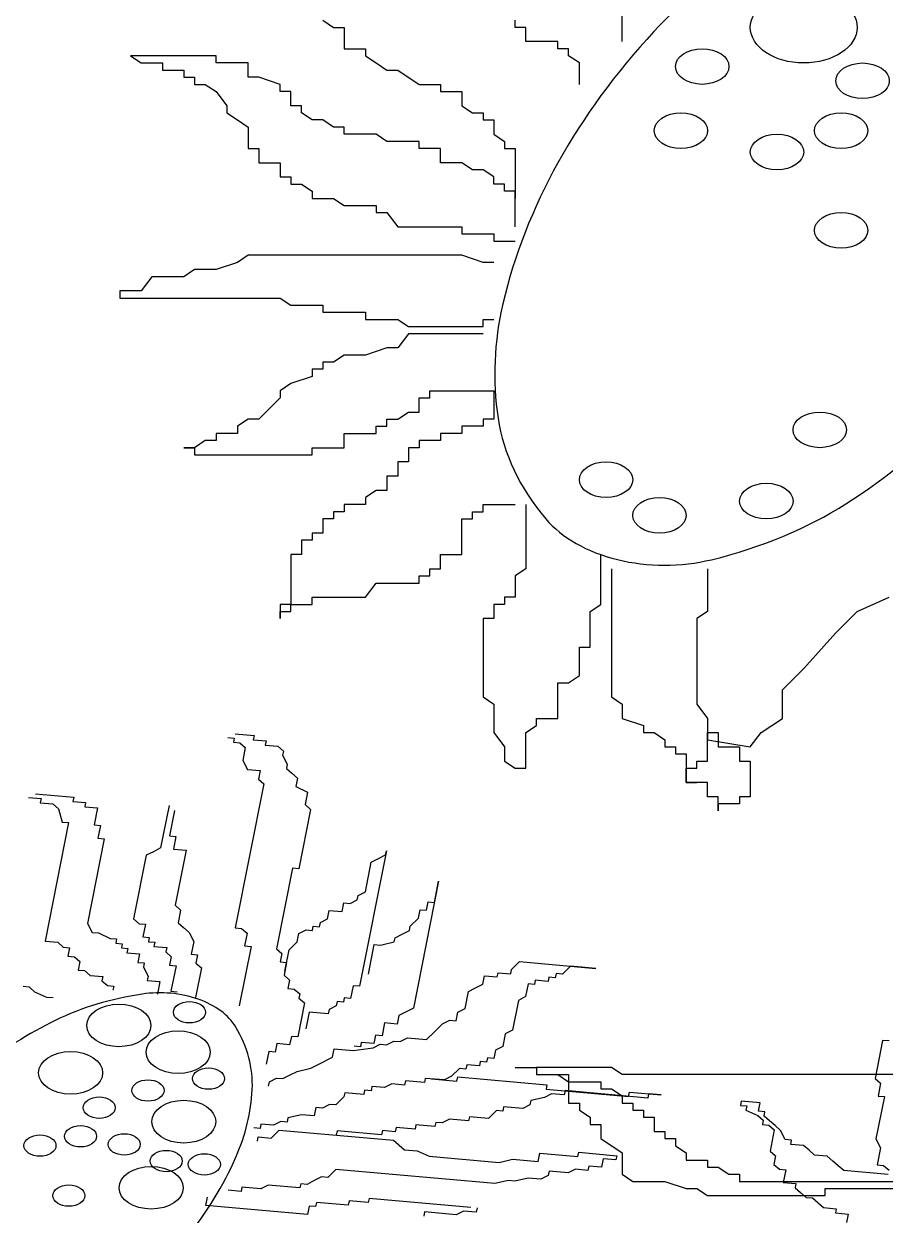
# Model space of a CAD drawing. Header units: millimetres. Extents: x 3060 to 28796, y 18778 to 36190.
# Drawn here: x 9007.6 to 9104.3, y 35847.2 to 35981 of the extents above; entities that cross this region are included whole.
import ezdxf

# ---------------------------------------------------------------- set-up
doc = ezdxf.new("R2010")
doc.units = ezdxf.units.MM

# ---------------------------------------------------------------- blocks, each defined once
blk = doc.blocks.new('A$C6FB662AA')
for p, q in [((1507.06, 1936.04), (1507.06, 1941.64)), ((1473.46, 1938.44), (1474.66, 1937.64)), ((1474.66, 1937.64), (1475.86, 1937.64)), ((1475.86, 1937.64), (1475.86, 1935.24)), ((1495.06, 1937.64), (1495.06, 1938.44)), ((1496.26, 1937.64), (1495.06, 1937.64)), ((1496.26, 1936.04), (1496.26, 1937.64)), ((1499.86, 1936.04), (1496.26, 1936.04)), ((1499.86, 1935.24), (1499.86, 1936.04)), ((1475.86, 1935.24), (1478.26, 1935.24)), ((1478.26, 1935.24), (1478.26, 1934.44)), ((1501.06, 1935.24), (1499.86, 1935.24)), ((1501.06, 1934.44), (1501.06, 1935.24)), ((1461.46, 1934.44), (1451.86, 1934.44)), ((1451.86, 1934.44), (1453.06, 1933.64)), ((1453.06, 1933.64), (1455.46, 1933.64)), ((1455.46, 1933.64), (1455.46, 1932.84)), ((1461.46, 1933.64), (1461.46, 1934.44)), ((1465.06, 1933.64), (1461.46, 1933.64)), ((1465.06, 1932.04), (1465.06, 1933.64)), ((1478.26, 1934.44), (1479.46, 1933.64)), ((1479.46, 1933.64), (1480.66, 1932.84)), ((1502.26, 1933.64), (1501.06, 1934.44)), ((1502.26, 1931.24), (1502.26, 1933.64)), ((1455.46, 1932.84), (1457.86, 1932.84)), ((1457.86, 1932.84), (1457.86, 1932.04)), ((1457.86, 1932.04), (1459.06, 1932.04)), ((1459.06, 1932.04), (1459.06, 1931.24)), ((1466.26, 1932.04), (1465.06, 1932.04)), ((1468.66, 1931.24), (1466.26, 1932.04)), ((1480.66, 1932.84), (1481.86, 1932.84)), ((1481.86, 1932.84), (1484.26, 1931.24)), ((1459.06, 1931.24), (1460.26, 1931.24)), ((1460.26, 1931.24), (1461.46, 1930.44)), ((1468.66, 1930.44), (1468.66, 1931.24)), ((1484.26, 1931.24), (1486.66, 1931.24)), ((1486.66, 1931.24), (1486.66, 1930.44)), ((1461.46, 1930.44), (1462.66, 1928.84)), ((1469.86, 1930.44), (1468.66, 1930.44)), ((1469.86, 1928.84), (1469.86, 1930.44)), ((1486.66, 1930.44), (1489.06, 1930.44)), ((1489.06, 1930.44), (1489.06, 1928.84)), ((1462.66, 1928.84), (1462.66, 1928.04)), ((1462.66, 1928.04), (1463.86, 1927.24)), ((1471.06, 1928.84), (1469.86, 1928.84)), ((1471.06, 1928.04), (1471.06, 1928.84)), ((1472.26, 1927.24), (1471.06, 1928.04)), ((1489.06, 1928.84), (1490.26, 1928.04)), ((1490.26, 1928.04), (1491.46, 1928.04)), ((1491.46, 1928.04), (1491.46, 1927.24)), ((1463.86, 1927.24), (1465.06, 1926.44)), ((1473.46, 1927.24), (1472.26, 1927.24)), ((1474.66, 1926.44), (1473.46, 1927.24)), ((1491.46, 1927.24), (1492.66, 1927.24)), ((1492.66, 1927.24), (1492.66, 1925.64)), ((1465.06, 1926.44), (1465.06, 1924.04)), ((1475.86, 1926.44), (1474.66, 1926.44)), ((1475.86, 1925.64), (1475.86, 1926.44)), ((1479.46, 1925.64), (1475.86, 1925.64)), ((1480.66, 1924.84), (1479.46, 1925.64)), ((1492.66, 1925.64), (1493.86, 1924.84)), ((1465.06, 1924.04), (1466.26, 1924.04)), ((1466.26, 1924.04), (1466.26, 1922.44)), ((1484.26, 1924.84), (1480.66, 1924.84)), ((1484.26, 1924.04), (1484.26, 1924.84)), ((1486.66, 1924.04), (1484.26, 1924.04)), ((1486.66, 1922.44), (1486.66, 1924.04)), ((1493.86, 1924.84), (1493.86, 1924.04)), ((1493.86, 1924.04), (1495.06, 1924.04)), ((1495.06, 1924.04), (1495.06, 1918.44)), ((1466.26, 1922.44), (1468.66, 1922.44)), ((1468.66, 1922.44), (1468.66, 1920.84)), ((1489.06, 1922.44), (1486.66, 1922.44)), ((1490.26, 1921.64), (1489.06, 1922.44)), ((1491.46, 1921.64), (1490.26, 1921.64)), ((1492.66, 1920.84), (1491.46, 1921.64)), ((1468.66, 1920.84), (1469.86, 1920.84)), ((1469.86, 1920.84), (1469.86, 1920.04)), ((1469.86, 1920.04), (1471.06, 1920.04)), ((1471.06, 1920.04), (1472.26, 1919.24)), ((1492.66, 1920.04), (1492.66, 1920.84)), ((1493.86, 1920.04), (1492.66, 1920.04)), ((1493.86, 1919.24), (1493.86, 1920.04)), ((1472.26, 1919.24), (1472.26, 1918.44)), ((1495.06, 1919.24), (1493.86, 1919.24)), ((1495.06, 1915.24), (1495.06, 1919.24)), ((1472.26, 1918.44), (1474.66, 1918.44)), ((1474.66, 1918.44), (1475.86, 1917.64)), ((1475.86, 1917.64), (1479.46, 1917.64)), ((1479.46, 1917.64), (1479.46, 1916.84)), ((1479.46, 1916.84), (1480.66, 1916.84)), ((1480.66, 1916.84), (1481.86, 1915.24)), ((1481.86, 1915.24), (1489.06, 1915.24)), ((1489.06, 1915.24), (1489.06, 1914.44)), ((1489.06, 1914.44), (1492.66, 1914.44)), ((1492.66, 1914.44), (1492.66, 1913.64)), ((1492.66, 1913.64), (1495.06, 1913.64)), ((1465.06, 1912.04), (1463.86, 1911.24)), ((1489.06, 1912.04), (1465.06, 1912.04)), ((1491.46, 1911.24), (1489.06, 1912.04)), ((1463.86, 1911.24), (1461.46, 1910.44)), ((1492.66, 1911.24), (1491.46, 1911.24)), ((1454.26, 1909.64), (1453.06, 1908.04)), ((1457.86, 1909.64), (1454.26, 1909.64)), ((1459.06, 1910.44), (1457.86, 1909.64)), ((1461.46, 1910.44), (1459.06, 1910.44)), ((1453.06, 1908.04), (1450.66, 1908.04)), ((1450.66, 1908.04), (1450.66, 1907.24)), ((1450.66, 1907.24), (1468.66, 1907.24)), ((1468.66, 1907.24), (1469.86, 1906.44)), ((1469.86, 1906.44), (1473.46, 1906.44)), ((1473.46, 1906.44), (1473.46, 1905.64)), ((1473.46, 1905.64), (1478.26, 1905.64)), ((1478.26, 1905.64), (1478.26, 1904.84)), ((1478.26, 1904.84), (1481.86, 1904.84)), ((1481.86, 1904.84), (1483.06, 1904.04)), ((1483.06, 1904.04), (1491.46, 1904.04)), ((1491.46, 1904.04), (1491.46, 1904.84)), ((1491.46, 1904.84), (1492.66, 1904.84)), ((1483.06, 1903.24), (1481.86, 1901.64)), ((1491.46, 1903.24), (1483.06, 1903.24)), ((1480.66, 1901.64), (1478.26, 1900.84)), ((1481.86, 1901.64), (1480.66, 1901.64)), ((1474.66, 1900.04), (1473.46, 1900.04)), ((1473.46, 1900.04), (1473.46, 1899.24)), ((1475.86, 1900.84), (1474.66, 1900.04)), ((1478.26, 1900.84), (1475.86, 1900.84)), ((1473.46, 1899.24), (1472.26, 1899.24)), ((1472.26, 1899.24), (1472.26, 1898.44)), ((1469.86, 1897.64), (1468.66, 1896.84)), ((1472.26, 1898.44), (1469.86, 1897.64)), ((1468.66, 1896.04), (1466.26, 1893.64)), ((1468.66, 1896.84), (1468.66, 1896.04)), ((1484.26, 1894.44), (1484.26, 1896.04)), ((1484.26, 1896.04), (1485.46, 1896.04)), ((1485.46, 1896.04), (1485.46, 1896.84)), ((1485.46, 1896.84), (1492.66, 1896.84)), ((1492.66, 1896.84), (1492.66, 1893.64)), ((1465.06, 1893.64), (1463.86, 1892.84)), ((1466.26, 1893.64), (1465.06, 1893.64)), ((1480.66, 1892.84), (1480.66, 1893.64)), ((1480.66, 1893.64), (1481.86, 1893.64)), ((1481.86, 1893.64), (1483.06, 1894.44)), ((1483.06, 1894.44), (1484.26, 1894.44)), ((1492.66, 1893.64), (1491.46, 1893.64)), ((1491.46, 1893.64), (1491.46, 1892.84)), ((1461.46, 1892.04), (1461.46, 1891.24)), ((1463.86, 1892.04), (1461.46, 1892.04)), ((1463.86, 1892.84), (1463.86, 1892.04)), ((1475.86, 1890.44), (1475.86, 1892.04)), ((1475.86, 1892.04), (1479.46, 1892.04)), ((1479.46, 1892.04), (1479.46, 1892.84)), ((1479.46, 1892.84), (1480.66, 1892.84)), ((1489.06, 1892.04), (1486.66, 1892.04)), ((1486.66, 1892.04), (1486.66, 1891.24)), ((1491.46, 1892.84), (1489.06, 1892.84)), ((1489.06, 1892.84), (1489.06, 1892.04)), ((1460.26, 1891.24), (1459.06, 1890.44)), ((1461.46, 1891.24), (1460.26, 1891.24)), ((1486.66, 1891.24), (1484.26, 1891.24)), ((1484.26, 1891.24), (1484.26, 1890.44)), ((1459.06, 1890.44), (1457.86, 1890.44)), ((1457.86, 1890.44), (1459.06, 1890.44)), ((1459.06, 1890.44), (1459.06, 1889.64)), ((1459.06, 1889.64), (1472.26, 1889.64)), ((1472.26, 1889.64), (1472.26, 1890.44)), ((1472.26, 1890.44), (1475.86, 1890.44)), ((1484.26, 1890.44), (1483.06, 1890.44)), ((1483.06, 1890.44), (1483.06, 1888.84)), ((1483.06, 1888.84), (1481.86, 1888.84)), ((1481.86, 1888.84), (1481.86, 1887.24)), ((1481.86, 1887.24), (1480.66, 1887.24)), ((1480.66, 1887.24), (1480.66, 1885.64)), ((1479.46, 1885.64), (1478.26, 1884.84)), ((1480.66, 1885.64), (1479.46, 1885.64)), ((1478.26, 1884.04), (1475.86, 1884.04)), ((1475.86, 1884.04), (1475.86, 1883.24)), ((1478.26, 1884.84), (1478.26, 1884.04)), ((1491.46, 1883.24), (1491.46, 1884.04)), ((1491.46, 1884.04), (1495.06, 1884.04)), ((1496.26, 1884.04), (1496.26, 1876.84)), ((1474.66, 1882.44), (1473.46, 1882.44)), ((1473.46, 1882.44), (1473.46, 1880.84)), ((1474.66, 1883.24), (1474.66, 1882.44)), ((1475.86, 1883.24), (1474.66, 1883.24)), ((1489.06, 1878.44), (1489.06, 1882.44)), ((1489.06, 1882.44), (1490.26, 1882.44)), ((1490.26, 1882.44), (1490.26, 1883.24)), ((1490.26, 1883.24), (1491.46, 1883.24)), ((1472.26, 1880.04), (1471.06, 1880.04)), ((1471.06, 1880.04), (1471.06, 1878.44)), ((1473.46, 1880.84), (1472.26, 1880.84)), ((1472.26, 1880.84), (1472.26, 1880.04)), ((1471.06, 1878.44), (1469.86, 1878.44)), ((1469.86, 1878.44), (1469.86, 1872.84)), ((1486.66, 1876.84), (1486.66, 1878.44)), ((1486.66, 1878.44), (1489.06, 1878.44)), ((1504.66, 1872.84), (1504.66, 1878.44)), ((1484.26, 1875.24), (1484.26, 1876.04)), ((1484.26, 1876.04), (1485.46, 1876.04)), ((1485.46, 1876.04), (1485.46, 1876.84)), ((1485.46, 1876.84), (1486.66, 1876.84)), ((1496.26, 1876.84), (1495.06, 1876.04)), ((1495.06, 1876.04), (1495.06, 1873.64)), ((1505.86, 1876.84), (1505.86, 1862.44)), ((1516.66, 1876.84), (1516.66, 1872.04)), ((1478.26, 1873.64), (1479.46, 1875.24)), ((1479.46, 1875.24), (1484.26, 1875.24)), ((1472.26, 1872.84), (1472.26, 1873.64)), ((1472.26, 1873.64), (1478.26, 1873.64)), ((1495.06, 1873.64), (1493.86, 1873.64)), ((1493.86, 1873.64), (1493.86, 1872.84)), ((1533.46, 1872.04), (1537.06, 1873.64)), ((1469.86, 1872.84), (1468.66, 1872.84)), ((1468.66, 1872.84), (1468.66, 1871.24)), ((1468.66, 1871.24), (1468.66, 1872.04)), ((1468.66, 1872.04), (1469.86, 1872.04)), ((1469.86, 1872.04), (1469.86, 1872.84)), ((1469.86, 1872.84), (1472.26, 1872.84)), ((1493.86, 1872.84), (1492.66, 1872.84)), ((1492.66, 1872.84), (1492.66, 1871.24)), ((1503.46, 1872.04), (1504.66, 1872.84)), ((1503.46, 1868.04), (1503.46, 1872.04)), ((1516.66, 1872.04), (1515.46, 1871.24)), ((1531.06, 1869.64), (1533.46, 1872.04)), ((1492.66, 1871.24), (1491.46, 1871.24)), ((1491.46, 1871.24), (1491.46, 1862.44)), ((1515.46, 1871.24), (1515.46, 1861.64)), ((1527.46, 1865.64), (1531.06, 1869.64)), ((1502.26, 1864.84), (1502.26, 1868.04)), ((1502.26, 1868.04), (1503.46, 1868.04)), ((1525.06, 1863.24), (1527.46, 1865.64)), ((1499.86, 1860.04), (1499.86, 1864.04)), ((1499.86, 1864.04), (1501.06, 1864.04)), ((1501.06, 1864.04), (1502.26, 1864.84)), ((1491.46, 1862.44), (1492.66, 1861.64)), ((1505.86, 1862.44), (1507.06, 1861.64)), ((1525.06, 1860.04), (1525.06, 1863.24)), ((1492.66, 1861.64), (1492.66, 1858.44)), ((1507.06, 1861.64), (1507.06, 1860.04)), ((1515.46, 1861.64), (1516.66, 1860.04)), ((1497.46, 1859.24), (1497.46, 1860.04)), ((1497.46, 1860.04), (1499.86, 1860.04)), ((1507.06, 1860.04), (1509.46, 1859.24)), ((1516.66, 1860.04), (1516.66, 1858.44)), ((1522.66, 1858.44), (1525.06, 1860.04)), ((1492.66, 1858.44), (1493.86, 1856.84)), ((1496.26, 1858.44), (1497.46, 1859.24)), ((1496.26, 1854.44), (1496.26, 1858.44)), ((1509.46, 1859.24), (1509.46, 1858.44)), ((1509.46, 1858.44), (1510.66, 1858.44)), ((1510.66, 1858.44), (1511.86, 1857.64)), ((1516.66, 1858.44), (1517.86, 1858.44)), ((1516.66, 1855.24), (1516.66, 1858.44)), ((1516.66, 1858.44), (1516.66, 1857.64)), ((1517.86, 1858.44), (1517.86, 1856.84)), ((1521.46, 1856.84), (1522.66, 1858.44)), ((1462.8, 1857.89), (1463.51, 1857.83)), ((1463.51, 1857.83), (1463.41, 1857.35)), ((1463.41, 1857.35), (1464.13, 1857.29)), ((1463.6, 1858.3), (1465.75, 1858.11)), ((1464.13, 1857.29), (1464.75, 1856.75)), ((1465.75, 1858.11), (1465.65, 1857.64)), ((1465.65, 1857.64), (1467.08, 1857.51)), ((1467.08, 1857.51), (1466.98, 1857.04)), ((1466.98, 1857.04), (1468.41, 1856.91)), ((1511.86, 1857.64), (1511.86, 1856.84)), ((1516.66, 1857.64), (1521.46, 1856.84)), ((1464.75, 1856.75), (1464.46, 1855.32)), ((1468.41, 1856.91), (1469.03, 1856.37)), ((1469.03, 1856.37), (1468.93, 1855.9)), ((1468.93, 1855.9), (1469.46, 1854.88)), ((1493.86, 1856.84), (1493.86, 1855.24)), ((1511.86, 1856.84), (1513.06, 1856.84)), ((1513.06, 1856.84), (1513.06, 1856.04)), ((1513.06, 1856.04), (1514.26, 1856.04)), ((1514.26, 1856.04), (1514.26, 1852.84)), ((1517.86, 1856.84), (1520.26, 1856.84)), ((1520.26, 1856.84), (1520.26, 1855.24)), ((1464.46, 1855.32), (1464.99, 1854.31)), ((1469.46, 1854.88), (1469.36, 1854.4)), ((1469.36, 1854.4), (1469.98, 1853.87)), ((1493.86, 1855.24), (1495.06, 1854.44)), ((1495.06, 1854.44), (1496.26, 1854.44)), ((1514.26, 1852.84), (1514.26, 1854.44)), ((1514.26, 1854.44), (1515.46, 1854.44)), ((1515.46, 1854.44), (1515.46, 1855.24)), ((1515.46, 1855.24), (1516.66, 1855.24)), ((1520.26, 1855.24), (1521.46, 1855.24)), ((1521.46, 1855.24), (1521.46, 1851.24)), ((1464.99, 1854.31), (1466.41, 1854.18)), ((1466.41, 1854.18), (1466.23, 1853.23)), ((1466.23, 1853.23), (1466.84, 1852.69)), ((1469.98, 1853.87), (1470.6, 1853.33)), ((1470.6, 1853.33), (1470.41, 1852.37)), ((1466.84, 1852.69), (1463.62, 1836.51)), ((1470.41, 1852.37), (1471.75, 1851.77)), ((1471.75, 1851.77), (1471.46, 1850.35)), ((1514.26, 1852.84), (1515.46, 1852.84)), ((1516.66, 1852.84), (1514.26, 1852.84)), ((1516.66, 1851.24), (1516.66, 1852.84)), ((1440.39, 1851.16), (1441.82, 1851.03)), ((1441.2, 1851.57), (1445.48, 1851.19)), ((1441.82, 1851.03), (1441.72, 1850.56)), ((1441.72, 1850.56), (1443.15, 1850.43)), ((1443.15, 1850.43), (1443.77, 1849.89)), ((1445.48, 1851.19), (1445.39, 1850.72)), ((1445.39, 1850.72), (1446.82, 1850.59)), ((1446.82, 1850.59), (1446.72, 1850.11)), ((1471.46, 1850.35), (1472.08, 1849.81)), ((1517.86, 1851.24), (1516.66, 1851.24)), ((1517.86, 1849.64), (1517.86, 1851.24)), ((1520.26, 1850.44), (1517.86, 1850.44)), ((1517.86, 1850.44), (1517.86, 1849.64)), ((1521.46, 1851.24), (1520.26, 1851.24)), ((1520.26, 1851.24), (1520.26, 1850.44)), ((1443.77, 1849.89), (1444.2, 1848.4)), ((1446.72, 1850.11), (1448.15, 1849.99)), ((1448.15, 1849.99), (1447.77, 1848.08)), ((1456.19, 1850.24), (1455.24, 1845.49)), ((1456.81, 1849.7), (1456.24, 1846.85)), ((1472.08, 1849.81), (1470.75, 1843.14)), ((1444.91, 1848.34), (1442.26, 1835.01)), ((1444.2, 1848.4), (1444.91, 1848.34)), ((1447.77, 1848.08), (1448.48, 1848.02)), ((1448.48, 1848.02), (1448.2, 1846.59)), ((1448.91, 1846.53), (1447.02, 1837.01)), ((1448.2, 1846.59), (1448.91, 1846.53)), ((1456.24, 1846.85), (1456.95, 1846.79)), ((1456.95, 1846.79), (1456.67, 1845.36)), ((1454.43, 1845.07), (1453.62, 1844.66)), ((1455.24, 1845.49), (1454.43, 1845.07)), ((1456.67, 1845.36), (1458.1, 1845.23)), ((1458.1, 1845.23), (1456.87, 1839.05)), ((1480.6, 1845.18), (1477.57, 1829.95)), ((1480.51, 1844.7), (1480.6, 1845.18)), ((1453.62, 1844.66), (1452.2, 1837.52)), ((1478.23, 1840.55), (1478.89, 1843.88)), ((1478.89, 1843.88), (1479.7, 1844.29)), ((1479.7, 1844.29), (1480.51, 1844.7)), ((1470.04, 1843.21), (1468.24, 1834.17)), ((1470.75, 1843.14), (1470.04, 1843.21)), ((1486.46, 1841.76), (1483.62, 1827.48)), ((1485.98, 1839.38), (1486.46, 1841.76)), ((1476.52, 1839.25), (1477.32, 1839.66)), ((1477.32, 1839.66), (1477.42, 1840.13)), ((1477.42, 1840.13), (1478.23, 1840.55)), ((1456.87, 1839.05), (1457.48, 1838.51)), ((1457.48, 1838.51), (1457.2, 1837.08)), ((1473.99, 1837.53), (1474.18, 1838.48)), ((1474.18, 1838.48), (1475.61, 1838.36)), ((1475.61, 1838.36), (1475.8, 1839.31)), ((1475.8, 1839.31), (1476.52, 1839.25)), ((1484.18, 1837.6), (1484.37, 1838.55)), ((1484.37, 1838.55), (1485.08, 1838.49)), ((1485.08, 1838.49), (1485.27, 1839.44)), ((1485.27, 1839.44), (1485.98, 1839.38)), ((1447.02, 1837.01), (1447.54, 1836)), ((1452.2, 1837.52), (1452.82, 1836.98)), ((1452.82, 1836.98), (1453.54, 1836.92)), ((1457.2, 1837.08), (1457.82, 1836.54)), ((1473.09, 1836.64), (1473.19, 1837.12)), ((1473.19, 1837.12), (1473.99, 1837.53)), ((1483.27, 1836.71), (1484.18, 1837.6)), ((1447.54, 1836), (1448.26, 1835.94)), ((1448.26, 1835.94), (1449.59, 1835.33)), ((1453.54, 1836.92), (1453.25, 1835.49)), ((1457.82, 1836.54), (1458.44, 1836)), ((1458.44, 1836), (1458.96, 1834.99)), ((1463.62, 1836.51), (1464.34, 1836.45)), ((1464.34, 1836.45), (1464.96, 1835.91)), ((1464.96, 1835.91), (1464.67, 1834.48)), ((1470.57, 1834.93), (1470.76, 1835.88)), ((1470.76, 1835.88), (1471.57, 1836.29)), ((1471.57, 1836.29), (1472.28, 1836.23)), ((1472.28, 1836.23), (1472.38, 1836.71)), ((1472.38, 1836.71), (1473.09, 1836.64)), ((1481.56, 1835.41), (1482.37, 1835.82)), ((1482.37, 1835.82), (1483.18, 1836.23)), ((1483.18, 1836.23), (1483.27, 1836.71)), ((1442.26, 1835.01), (1443.69, 1834.89)), ((1443.69, 1834.89), (1444.31, 1834.35)), ((1444.31, 1834.35), (1445.02, 1834.28)), ((1445.02, 1834.28), (1444.83, 1833.33)), ((1449.59, 1835.33), (1450.3, 1835.27)), ((1450.3, 1835.27), (1450.21, 1834.79)), ((1450.21, 1834.79), (1450.92, 1834.73)), ((1450.92, 1834.73), (1450.83, 1834.26)), ((1453.25, 1835.49), (1453.97, 1835.43)), ((1453.97, 1835.43), (1453.87, 1834.95)), ((1453.87, 1834.95), (1454.59, 1834.89)), ((1454.59, 1834.89), (1454.49, 1834.42)), ((1454.49, 1834.42), (1455.92, 1834.29)), ((1455.92, 1834.29), (1455.82, 1833.81)), ((1458.96, 1834.99), (1458.68, 1833.56)), ((1465.39, 1834.42), (1464.06, 1827.76)), ((1464.67, 1834.48), (1465.39, 1834.42)), ((1469.67, 1834.04), (1470.57, 1834.93)), ((1478.57, 1831.32), (1479.23, 1834.65)), ((1479.23, 1834.65), (1479.94, 1834.58)), ((1479.94, 1834.58), (1481.47, 1834.93)), ((1481.47, 1834.93), (1481.56, 1835.41)), ((1444.83, 1833.33), (1445.55, 1833.27)), ((1445.55, 1833.27), (1446.17, 1832.73)), ((1450.83, 1834.26), (1451.54, 1834.19)), ((1451.54, 1834.19), (1451.45, 1833.72)), ((1451.45, 1833.72), (1452.87, 1833.59)), ((1452.87, 1833.59), (1452.68, 1832.64)), ((1455.82, 1833.81), (1456.44, 1833.27)), ((1456.44, 1833.27), (1456.25, 1832.32)), ((1458.68, 1833.56), (1459.39, 1833.5)), ((1459.39, 1833.5), (1459.2, 1832.55)), ((1468.24, 1834.17), (1468.86, 1833.63)), ((1468.86, 1833.63), (1468.67, 1832.68)), ((1469.19, 1831.66), (1469.67, 1834.04)), ((1446.17, 1832.73), (1445.98, 1831.78)), ((1445.98, 1831.78), (1446.69, 1831.72)), ((1446.69, 1831.72), (1447.31, 1831.18)), ((1452.68, 1832.64), (1453.4, 1832.58)), ((1453.4, 1832.58), (1453.3, 1832.1)), ((1453.3, 1832.1), (1453.83, 1831.08)), ((1456.25, 1832.32), (1456.97, 1832.26)), ((1456.97, 1832.26), (1456.4, 1829.4)), ((1459.82, 1832.01), (1459.16, 1828.68)), ((1459.2, 1832.55), (1459.82, 1832.01)), ((1468.67, 1832.68), (1469.38, 1832.61)), ((1469.38, 1832.61), (1469.1, 1831.19)), ((1494.55, 1831.35), (1494.65, 1831.83)), ((1494.65, 1831.83), (1495.55, 1832.72)), ((1495.55, 1832.72), (1504.12, 1831.96)), ((1501.26, 1832.21), (1500.36, 1831.33)), ((1504.12, 1831.96), (1501.26, 1832.21)), ((1447.31, 1831.18), (1448.74, 1831.05)), ((1448.74, 1831.05), (1448.64, 1830.57)), ((1448.64, 1830.57), (1449.26, 1830.04)), ((1453.83, 1831.08), (1453.73, 1830.61)), ((1453.73, 1830.61), (1455.16, 1830.48)), ((1455.16, 1830.48), (1454.88, 1829.05)), ((1469.1, 1831.19), (1469.72, 1830.65)), ((1469.72, 1830.65), (1469.53, 1829.7)), ((1491.42, 1830.18), (1491.6, 1831.13)), ((1491.6, 1831.13), (1493.03, 1831.01)), ((1493.03, 1831.01), (1493.13, 1831.48)), ((1493.13, 1831.48), (1494.55, 1831.35)), ((1497.31, 1830.63), (1497.22, 1830.15)), ((1498.74, 1830.5), (1497.31, 1830.63)), ((1498.84, 1830.98), (1498.74, 1830.5)), ((1499.55, 1830.91), (1498.84, 1830.98)), ((1499.65, 1831.39), (1499.55, 1830.91)), ((1500.36, 1831.33), (1499.65, 1831.39)), ((1440.51, 1829.84), (1439.79, 1829.91)), ((1441.13, 1829.3), (1440.51, 1829.84)), ((1442.46, 1828.7), (1441.13, 1829.3)), ((1449.26, 1830.04), (1449.97, 1829.97)), ((1449.97, 1829.97), (1449.88, 1829.5)), ((1456.4, 1829.4), (1457.11, 1829.34)), ((1469.53, 1829.7), (1470.24, 1829.63)), ((1470.24, 1829.63), (1470.86, 1829.09)), ((1470.86, 1829.09), (1470.77, 1828.62)), ((1476.86, 1830.02), (1476.57, 1828.59)), ((1477.57, 1829.95), (1476.86, 1830.02)), ((1489.42, 1827.45), (1489.8, 1829.35)), ((1489.8, 1829.35), (1490.61, 1829.77)), ((1490.61, 1829.77), (1491.42, 1830.18)), ((1496.51, 1830.21), (1496.22, 1828.79)), ((1497.22, 1830.15), (1496.51, 1830.21)), ((1443.17, 1828.64), (1442.46, 1828.7)), ((1471.39, 1828.08), (1470.63, 1824.27)), ((1470.77, 1828.62), (1471.39, 1828.08)), ((1474.96, 1827.76), (1474.15, 1827.35)), ((1475.05, 1828.24), (1474.96, 1827.76)), ((1475.76, 1828.18), (1475.05, 1828.24)), ((1475.86, 1828.65), (1475.76, 1828.18)), ((1476.57, 1828.59), (1475.86, 1828.65)), ((1495.41, 1828.37), (1494.75, 1825.04)), ((1496.22, 1828.79), (1495.41, 1828.37)), ((1471.91, 1827.06), (1471.53, 1825.16)), ((1474.05, 1826.87), (1471.91, 1827.06)), ((1474.15, 1827.35), (1474.05, 1826.87)), ((1482, 1826.66), (1481.81, 1825.7)), ((1482.81, 1827.07), (1482, 1826.66)), ((1483.62, 1827.48), (1482.81, 1827.07)), ((1488.42, 1826.09), (1488.61, 1827.04)), ((1488.61, 1827.04), (1489.42, 1827.45)), ((1480.38, 1825.83), (1480.1, 1824.4)), ((1481.81, 1825.7), (1480.38, 1825.83)), ((1486, 1824.85), (1486.9, 1825.74)), ((1486.9, 1825.74), (1487.71, 1826.15)), ((1487.71, 1826.15), (1488.42, 1826.09)), ((1494.75, 1825.04), (1493.94, 1824.63)), ((1469.92, 1824.33), (1469.73, 1823.38)), ((1470.63, 1824.27), (1469.92, 1824.33)), ((1477.77, 1823.64), (1477.67, 1823.16)), ((1479.19, 1823.51), (1477.77, 1823.64)), ((1479.38, 1824.47), (1479.19, 1823.51)), ((1480.1, 1824.4), (1479.38, 1824.47)), ((1480.62, 1823.39), (1481.43, 1823.8)), ((1481.43, 1823.8), (1482.14, 1823.74)), ((1482.14, 1823.74), (1482.95, 1824.15)), ((1482.95, 1824.15), (1485.09, 1823.96)), ((1485.09, 1823.96), (1486, 1824.85)), ((1493.94, 1824.63), (1493.66, 1823.2)), ((1536.32, 1823.88), (1535.47, 1819.6)), ((1537.04, 1823.82), (1536.32, 1823.88)), ((1467.4, 1822.62), (1467.11, 1821.19)), ((1468.11, 1822.56), (1467.4, 1822.62)), ((1468.3, 1823.51), (1468.11, 1822.56)), ((1469.73, 1823.38), (1468.3, 1823.51)), ((1474.53, 1821.99), (1474.72, 1822.94)), ((1474.72, 1822.94), (1476.86, 1822.75)), ((1476.86, 1822.75), (1479.1, 1823.04)), ((1477.67, 1823.16), (1476.96, 1823.23)), ((1479.1, 1823.04), (1479.91, 1823.45)), ((1479.91, 1823.45), (1480.62, 1823.39)), ((1492.85, 1822.79), (1492.66, 1821.84)), ((1493.66, 1823.2), (1492.85, 1822.79)), ((1472.11, 1820.75), (1472.92, 1821.16)), ((1472.92, 1821.16), (1474.53, 1821.99)), ((1489.62, 1821.14), (1489.52, 1820.66)), ((1491.04, 1821.01), (1489.62, 1821.14)), ((1491.14, 1821.49), (1491.04, 1821.01)), ((1491.85, 1821.43), (1491.14, 1821.49)), ((1491.95, 1821.9), (1491.85, 1821.43)), ((1492.66, 1821.84), (1491.95, 1821.9)), ((1467.45, 1819.23), (1468.25, 1819.64)), ((1468.25, 1819.64), (1468.97, 1819.58)), ((1468.97, 1819.58), (1469.78, 1819.99)), ((1469.78, 1819.99), (1470.58, 1820.4)), ((1470.58, 1820.4), (1472.11, 1820.75)), ((1484.95, 1819.61), (1484.86, 1819.14)), ((1487.1, 1819.43), (1484.95, 1819.61)), ((1485.67, 1819.55), (1488.52, 1819.3)), ((1487.9, 1819.84), (1487.1, 1819.43)), ((1488.81, 1820.73), (1487.9, 1819.84)), ((1488.52, 1819.3), (1488.62, 1819.77)), ((1488.62, 1819.77), (1498.61, 1818.89)), ((1489.52, 1820.66), (1488.81, 1820.73)), ((1495.06, 1820.84), (1497.46, 1820.84)), ((1505.86, 1820.84), (1497.46, 1820.84)), ((1497.46, 1820.84), (1497.46, 1820.04)), ((1497.46, 1820.84), (1497.46, 1820.04)), ((1497.46, 1820.04), (1501.06, 1820.04)), ((1497.46, 1820.04), (1499.86, 1820.04)), ((1499.86, 1820.04), (1501.06, 1819.24)), ((1501.06, 1820.04), (1501.06, 1819.24)), ((1507.06, 1820.04), (1505.86, 1820.84)), ((1539.46, 1820.04), (1507.06, 1820.04)), ((1535.47, 1819.6), (1536.09, 1819.06)), ((1467.35, 1818.75), (1467.45, 1819.23)), ((1478.15, 1818.28), (1478.06, 1817.8)), ((1478.87, 1818.22), (1478.15, 1818.28)), ((1478.96, 1818.69), (1478.87, 1818.22)), ((1480.39, 1818.57), (1478.96, 1818.69)), ((1481.2, 1818.98), (1480.39, 1818.57)), ((1482.62, 1818.85), (1481.2, 1818.98)), ((1482.72, 1819.33), (1482.62, 1818.85)), ((1484.86, 1819.14), (1482.72, 1819.33)), ((1498.61, 1818.89), (1498.52, 1818.41)), ((1498.52, 1818.41), (1507.79, 1817.59)), ((1500.66, 1818.23), (1500.56, 1817.75)), ((1509.94, 1817.4), (1500.66, 1818.23)), ((1501.06, 1819.24), (1504.66, 1819.24)), ((1501.06, 1819.24), (1501.06, 1816.84)), ((1504.66, 1819.24), (1504.66, 1818.44)), ((1504.66, 1818.44), (1505.86, 1818.44)), ((1505.86, 1818.44), (1507.06, 1817.64)), ((1536.09, 1819.06), (1535.8, 1817.63)), ((1475.82, 1817.52), (1474.92, 1816.63)), ((1475.92, 1817.99), (1475.82, 1817.52)), ((1478.06, 1817.8), (1475.92, 1817.99)), ((1496.8, 1817.11), (1496.71, 1816.64)), ((1498.33, 1817.46), (1496.8, 1817.11)), ((1499.13, 1817.88), (1498.33, 1817.46)), ((1500.56, 1817.75), (1499.13, 1817.88)), ((1507.06, 1817.64), (1507.06, 1816.84)), ((1507.79, 1817.59), (1507.89, 1818.07)), ((1507.89, 1818.07), (1511.46, 1817.75)), ((1510.03, 1817.88), (1509.94, 1817.4)), ((1511.46, 1817.75), (1510.03, 1817.88)), ((1520.44, 1817.05), (1520.34, 1816.58)), ((1522.58, 1816.86), (1520.44, 1817.05)), ((1536.52, 1817.57), (1535.57, 1812.81)), ((1535.8, 1817.63), (1536.52, 1817.57)), ((1472.68, 1816.34), (1472.49, 1815.39)), ((1473.4, 1816.28), (1472.68, 1816.34)), ((1474.2, 1816.69), (1473.4, 1816.28)), ((1474.92, 1816.63), (1474.2, 1816.69)), ((1492.95, 1816), (1492.05, 1815.11)), ((1493.66, 1815.94), (1492.95, 1816)), ((1493.76, 1816.41), (1493.66, 1815.94)), ((1495.9, 1816.23), (1493.76, 1816.41)), ((1496.71, 1816.64), (1495.9, 1816.23)), ((1501.06, 1816.84), (1502.26, 1816.84)), ((1502.26, 1816.84), (1502.26, 1816.04)), ((1502.26, 1816.04), (1503.46, 1815.24)), ((1507.06, 1816.84), (1508.26, 1816.84)), ((1508.26, 1816.84), (1508.26, 1816.04)), ((1508.26, 1816.04), (1509.46, 1816.04)), ((1509.46, 1816.04), (1509.46, 1815.24)), ((1520.34, 1816.58), (1521.06, 1816.52)), ((1521.06, 1816.52), (1520.96, 1816.04)), ((1520.96, 1816.04), (1522.29, 1815.44)), ((1522.39, 1815.91), (1522.58, 1816.86)), ((1523.1, 1815.85), (1522.39, 1815.91)), ((1523.01, 1815.37), (1523.1, 1815.85)), ((1466.5, 1814.47), (1466.4, 1813.99)), ((1467.93, 1814.34), (1466.5, 1814.47)), ((1468.73, 1814.76), (1467.93, 1814.34)), ((1469.45, 1814.69), (1468.73, 1814.76)), ((1469.54, 1815.17), (1469.45, 1814.69)), ((1471.07, 1815.52), (1469.54, 1815.17)), ((1472.49, 1815.39), (1471.07, 1815.52)), ((1483.91, 1814.38), (1483.82, 1813.9)), ((1486.05, 1814.19), (1483.91, 1814.38)), ((1486.15, 1814.67), (1486.05, 1814.19)), ((1486.86, 1814.6), (1486.15, 1814.67)), ((1487.67, 1815.02), (1486.86, 1814.6)), ((1489.81, 1814.83), (1487.67, 1815.02)), ((1489.91, 1815.3), (1489.81, 1814.83)), ((1492.05, 1815.11), (1489.91, 1815.3)), ((1503.46, 1815.24), (1503.46, 1814.44)), ((1503.46, 1814.44), (1504.66, 1814.44)), ((1504.66, 1814.44), (1504.66, 1812.84)), ((1509.46, 1815.24), (1510.66, 1815.24)), ((1510.66, 1815.24), (1510.66, 1813.64)), ((1522.29, 1815.44), (1522.91, 1814.9)), ((1522.91, 1814.9), (1522.82, 1814.42)), ((1522.82, 1814.42), (1523.53, 1814.36)), ((1523.63, 1814.84), (1523.01, 1815.37)), ((1523.53, 1814.36), (1524.15, 1813.82)), ((1524.25, 1814.3), (1523.63, 1814.84)), ((1524.86, 1813.76), (1524.25, 1814.3)), ((1466.4, 1813.99), (1465.69, 1814.06)), ((1466.12, 1812.57), (1466.21, 1813.04)), ((1466.21, 1813.04), (1467.64, 1812.91)), ((1467.64, 1812.91), (1468.54, 1813.8)), ((1468.54, 1813.8), (1481.39, 1812.67)), ((1475.06, 1813.71), (1474.97, 1813.24)), ((1480.06, 1813.27), (1475.06, 1813.71)), ((1480.15, 1813.74), (1480.06, 1813.27)), ((1481.58, 1813.62), (1480.15, 1813.74)), ((1481.68, 1814.09), (1481.58, 1813.62)), ((1483.82, 1813.9), (1481.68, 1814.09)), ((1510.66, 1813.64), (1511.86, 1813.64)), ((1511.86, 1813.64), (1511.86, 1812.84)), ((1524.15, 1813.82), (1523.68, 1811.44)), ((1525.39, 1812.74), (1524.86, 1813.76)), ((1481.39, 1812.67), (1482.63, 1811.59)), ((1482.63, 1811.59), (1484.06, 1811.46)), ((1504.66, 1812.84), (1507.06, 1811.24)), ((1511.86, 1812.84), (1513.06, 1812.84)), ((1513.06, 1812.84), (1513.06, 1812.04)), ((1513.06, 1812.04), (1514.26, 1811.24)), ((1526.1, 1812.68), (1525.39, 1812.74)), ((1526.01, 1812.2), (1526.1, 1812.68)), ((1527.44, 1812.08), (1526.01, 1812.2)), ((1528.05, 1811.54), (1527.44, 1812.08)), ((1528.67, 1811), (1528.05, 1811.54)), ((1535.57, 1812.81), (1536.09, 1811.8)), ((1536.09, 1811.8), (1535.72, 1809.89)), ((1484.06, 1811.46), (1485.39, 1810.86)), ((1485.39, 1810.86), (1493.24, 1810.17)), ((1493.24, 1810.17), (1494.76, 1810.52)), ((1494.76, 1810.52), (1497.62, 1810.26)), ((1497.62, 1810.26), (1497.81, 1811.21)), ((1497.81, 1811.21), (1502.09, 1810.84)), ((1502.09, 1810.84), (1502.19, 1811.31)), ((1502.19, 1811.31), (1506.47, 1810.93)), ((1504.95, 1810.58), (1504.76, 1809.63)), ((1506.37, 1810.46), (1504.95, 1810.58)), ((1506.47, 1810.93), (1506.37, 1810.46)), ((1507.06, 1811.24), (1507.06, 1808.84)), ((1514.26, 1811.24), (1514.26, 1810.44)), ((1514.26, 1810.44), (1516.66, 1810.44)), ((1516.66, 1810.44), (1516.66, 1809.64)), ((1523.68, 1811.44), (1524.3, 1810.9)), ((1524.3, 1810.9), (1524.11, 1809.95)), ((1530.1, 1810.87), (1528.67, 1811)), ((1530.72, 1810.33), (1530.1, 1810.87)), ((1531.34, 1809.79), (1530.72, 1810.33)), ((1474.92, 1809.37), (1474.02, 1808.48)), ((1492.77, 1807.79), (1474.92, 1809.37)), ((1498.86, 1809.18), (1498.76, 1808.71)), ((1501, 1809), (1498.86, 1809.18)), ((1501.81, 1809.41), (1501, 1809)), ((1503.23, 1809.28), (1501.81, 1809.41)), ((1503.33, 1809.76), (1503.23, 1809.28)), ((1504.76, 1809.63), (1503.33, 1809.76)), ((1516.66, 1809.64), (1517.86, 1809.64)), ((1517.86, 1809.64), (1519.06, 1808.84)), ((1524.11, 1809.95), (1524.73, 1809.41)), ((1524.73, 1809.41), (1525.44, 1809.35)), ((1525.44, 1809.35), (1525.16, 1807.92)), ((1531.96, 1809.26), (1531.34, 1809.79)), ((1536.95, 1808.81), (1531.96, 1809.26)), ((1535.72, 1809.89), (1536.43, 1809.83)), ((1536.43, 1809.83), (1537.05, 1809.29)), ((1467.31, 1807.62), (1466.51, 1807.2)), ((1470.88, 1807.3), (1467.31, 1807.62)), ((1470.98, 1807.78), (1470.88, 1807.3)), ((1471.69, 1807.71), (1470.98, 1807.78)), ((1472.5, 1808.13), (1471.69, 1807.71)), ((1473.31, 1808.54), (1472.5, 1808.13)), ((1474.02, 1808.48), (1473.31, 1808.54)), ((1494.29, 1808.14), (1492.77, 1807.79)), ((1495, 1808.07), (1494.29, 1808.14)), ((1496.53, 1808.42), (1495, 1808.07)), ((1497.95, 1808.3), (1496.53, 1808.42)), ((1498.76, 1808.71), (1497.95, 1808.3)), ((1507.06, 1808.84), (1508.26, 1808.04)), ((1508.26, 1808.04), (1511.86, 1808.04)), ((1511.86, 1808.04), (1514.26, 1807.24)), ((1519.06, 1808.84), (1520.26, 1808.84)), ((1520.26, 1808.84), (1520.26, 1808.04)), ((1520.26, 1808.04), (1559.86, 1808.04)), ((1525.16, 1807.92), (1526.58, 1807.79)), ((1526.58, 1807.79), (1526.49, 1807.32)), ((1460.32, 1805.33), (1460.51, 1806.28)), ((1464.27, 1806.92), (1462.84, 1807.04)), ((1464.36, 1807.39), (1464.27, 1806.92)), ((1466.51, 1807.2), (1464.36, 1807.39)), ((1514.26, 1807.24), (1515.46, 1807.24)), ((1515.46, 1807.24), (1516.66, 1806.44)), ((1516.66, 1806.44), (1529.86, 1806.44)), ((1526.49, 1807.32), (1527.11, 1806.78)), ((1527.11, 1806.78), (1527.73, 1806.24)), ((1527.73, 1806.24), (1528.44, 1806.18)), ((1528.44, 1806.18), (1529.68, 1805.1)), ((1529.86, 1806.44), (1529.86, 1807.24)), ((1529.86, 1807.24), (1562.26, 1807.24)), ((1471.74, 1804.32), (1460.32, 1805.33)), ((1471.93, 1805.27), (1471.74, 1804.32)), ((1472.64, 1805.21), (1471.93, 1805.27)), ((1472.74, 1805.68), (1472.64, 1805.21)), ((1476.31, 1805.37), (1472.74, 1805.68)), ((1476.4, 1805.84), (1476.31, 1805.37)), ((1478.54, 1805.66), (1476.4, 1805.84)), ((1478.64, 1806.13), (1478.54, 1805.66)), ((1490.06, 1805.12), (1478.64, 1806.13)), ((1490.77, 1805.06), (1490.68, 1804.58)), ((1529.68, 1805.1), (1531.11, 1804.97)), ((1531.11, 1804.97), (1531.01, 1804.5)), ((1484.87, 1804.61), (1484.78, 1804.14)), ((1488.44, 1804.3), (1484.87, 1804.61)), ((1489.25, 1804.71), (1488.44, 1804.3)), ((1490.68, 1804.58), (1489.25, 1804.71)), ((1531.01, 1804.5), (1532.44, 1804.37)), ((1532.44, 1804.37), (1532.25, 1803.42))]:
    blk.add_line(p, q)
for centre, major_axis, start_param, end_param in [((1575.3, 1910.55), (76.01, 0), 2.334257, 2.588473), ((1615.82, 1893.87), (-123.63, 0), -0.553119, -0.353997), ((1615.82, 1893.87), (-123.63, 0), -0.353997, -0.154875), ((1568.77, 1898.76), (-76.01, 0), -0.154875, 0.099341), ((1536.3, 1896.61), (43.37, 0), 3.240933, 3.653765), ((1479.62, 1920.73), (-76.01, 0), 2.334257, 2.588473), ((1502.19, 1905.01), (-43.37, 0), 1.921426, 2.334257), ((1511.83, 1887.44), (15.3, 0), 3.653765, 4.358392), ((1511.83, 1887.44), (-15.3, 0), 1.216799, 1.921426), ((1458.82, 1812.14), (-26.02, 0), -1.352112, -0.939281), ((1455.16, 1823.1), (-9.18, 0), 4.226446, 4.931073), ((1455.16, 1823.1), (9.18, 0), 0.380227, 1.084853), ((1470.38, 1801.6), (-45.6, 0), -0.939281, -0.685065), ((1439.52, 1818.93), (26.02, 0), -0.032605, 0.380227), ((1419.95, 1819.36), (-45.6, 0), 2.854772, 3.108988), ((1392.55, 1824.75), (-74.18, 0), 2.65565, 2.854772)]:
    blk.add_ellipse(centre, major_axis=major_axis, ratio=0.666667, start_param=start_param, end_param=end_param)
for centre, major_axis in [((1527.46, 1937.64), (6, 0)), ((1516.06, 1933.24), (3, 0)), ((1534.06, 1931.64), (3, 0)), ((1513.66, 1926.04), (-3, 0)), ((1531.66, 1926.04), (-3, 0)), ((1524.46, 1923.64), (3, 0)), ((1531.66, 1914.84), (-3, 0)), ((1529.26, 1892.44), (3, 0)), ((1505.26, 1886.84), (3, 0)), ((1523.26, 1884.44), (-3, 0)), ((1511.26, 1882.84), (3, 0)), ((1450.55, 1825.56), (-3.6, 0)), ((1458.47, 1827.04), (-1.8, 0)), ((1457.21, 1822.55), (3.6, 0)), ((1445.13, 1820.23), (3.6, 0)), ((1460.62, 1819.59), (-1.8, 0)), ((1453.82, 1818.25), (-1.8, 0)), ((1448.35, 1816.32), (-1.8, 0)), ((1457.84, 1814.75), (3.6, 0)), ((1446.25, 1813.11), (-1.8, 0)), ((1441.69, 1812.06), (-1.8, 0)), ((1451.16, 1812.19), (1.8, 0)), ((1455.87, 1810.32), (-1.8, 0)), ((1460.15, 1809.95), (-1.8, 0)), ((1454.18, 1807.33), (-3.6, 0)), ((1444.93, 1806.45), (-1.8, 0))]:
    blk.add_ellipse(centre, major_axis=major_axis, ratio=0.666667)

msp = doc.modelspace()

# ---------------------------------------------------------------- block references
msp.add_blockref('A$C6FB662AA', (7567.73, 34042.96))

doc.saveas('drawing.dxf')
